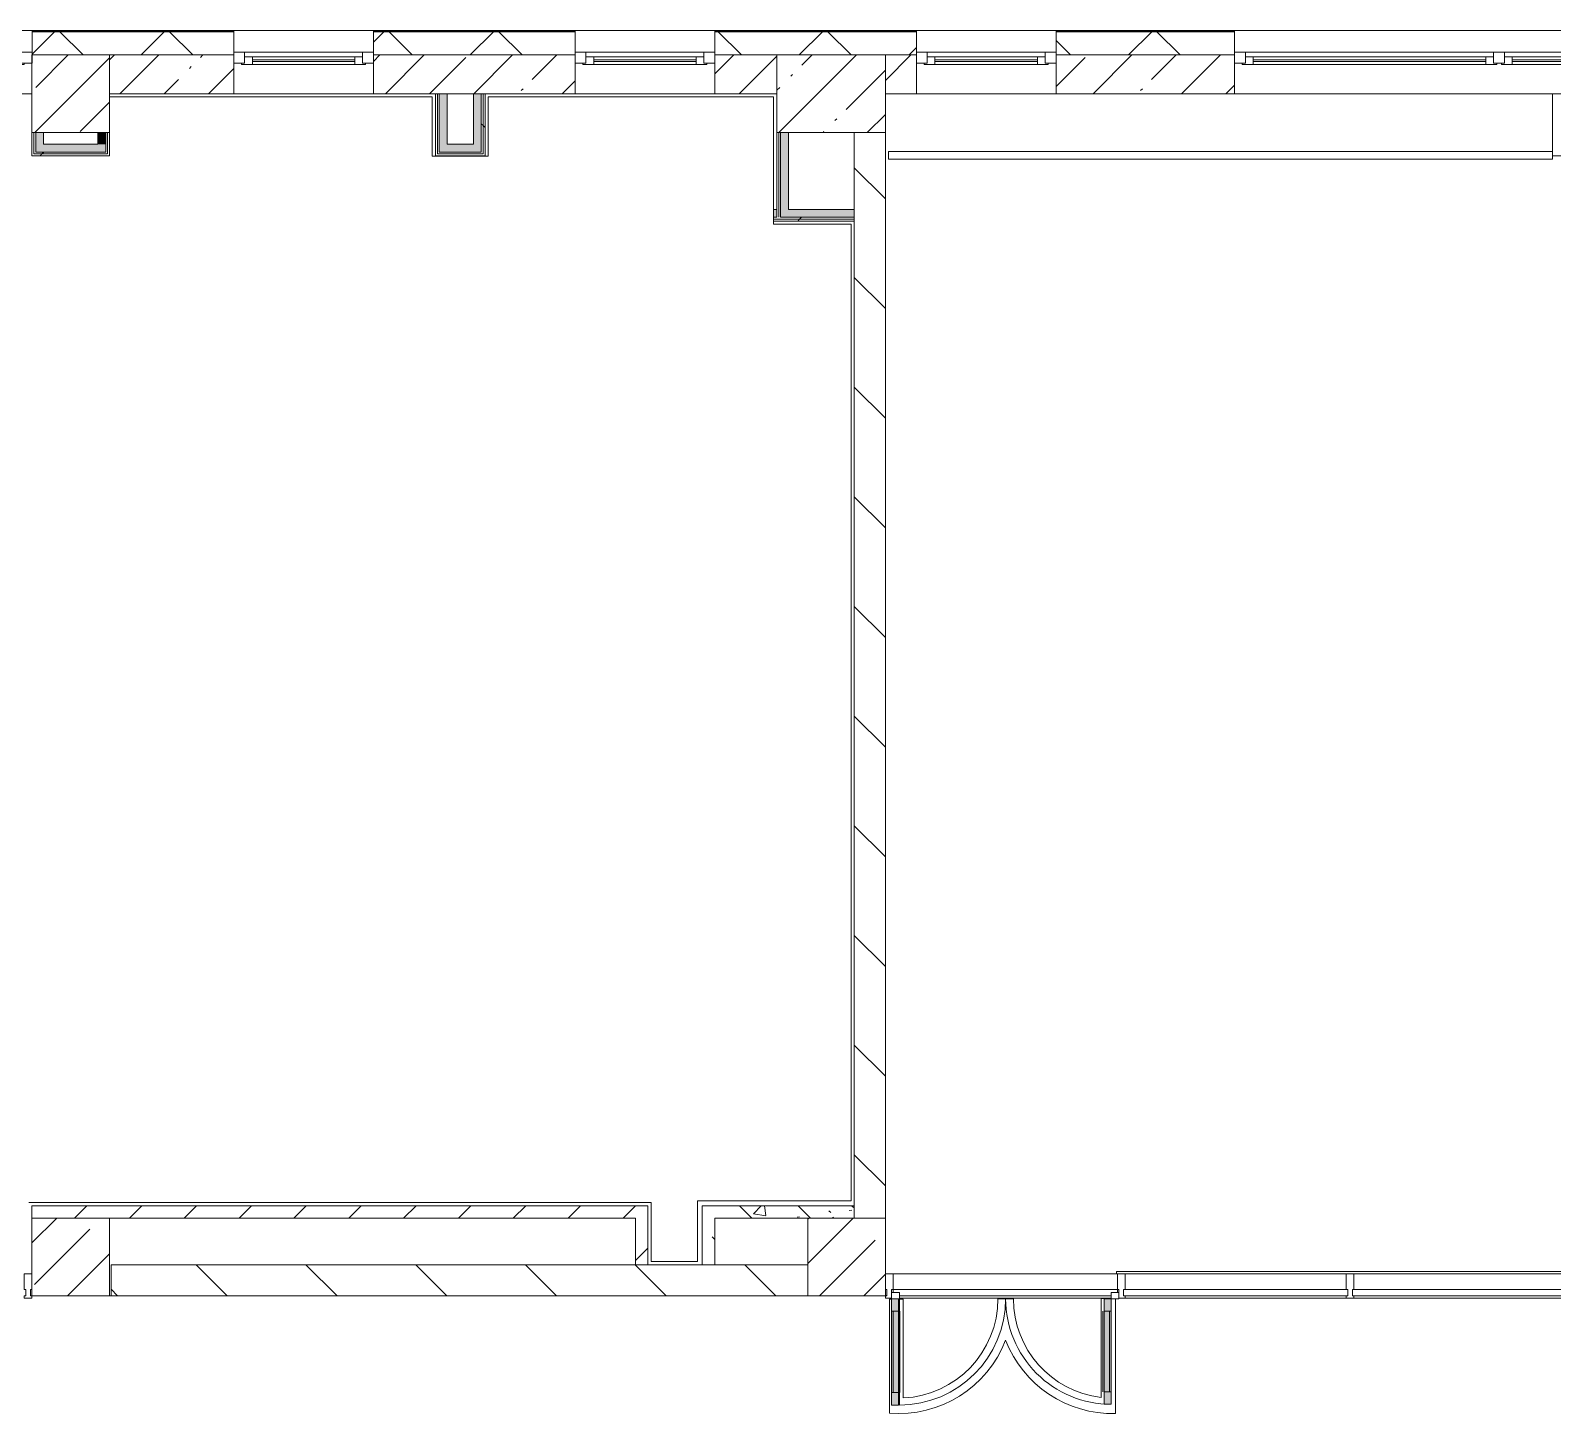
# Model space of a CAD drawing. Header units: millimetres. Extents: x -2911 to 191903, y -8553 to 29000.
# Drawn here: x 165460 to 175270, y 12640 to 21558 of the extents above; entities that cross this region are included whole.
import ezdxf

# ---------------------------------------------------------------- set-up
doc = ezdxf.new("R2010")
doc.units = ezdxf.units.MM
for name, color, linetype, lineweight, true_color in [('A-DETL-GENF-4', 7, 'Continuous', 5, 0xe2e2e2), ('A-DETL-GENF-5', 7, 'Continuous', 5, 0xaaaaaa), ('A-DOOR-1', 7, 'Continuous', 5, 0xaaaaaa), ('A-FLOR-3', 7, 'Continuous', 5, 0xaaaaaa), ('I-WALL-1', 7, 'Continuous', 5, 0xe7e7e7), ('I-WALL-2', 7, 'Continuous', 9, 0xe7e7e7), ('I-WALL-5', 7, 'Continuous', 5, 0x787878)]:
    doc.layers.add(name, color=color, linetype=linetype, lineweight=lineweight, true_color=true_color)
for name, color, linetype, lineweight in [('A-GLAZ-1', 7, 'Continuous', 5), ('A-GLAZ-CURT-2', 7, 'Continuous', 5), ('A-GLAZ-CWMG-4', 7, 'Continuous', 5), ('A-WALL', 7, 'Continuous', 9), ('A-WALL-4', 7, 'Continuous', 5), ('I-WALL-3', 7, 'Continuous', 5), ('S-COLS-2', 7, 'Continuous', 5)]:
    doc.layers.add(name, color=color, linetype=linetype, lineweight=lineweight)
pattern_1 = [(45, (59919.87, 0), (-285.1231, 285.1231), []), (45, (60205, 0), (-285.1231, 285.1231), [504.031, -100.806, 16.764, -84.042])]
pattern_2 = [(135, (59919.87, 0), (-353.5534, -353.5534), [])]
pattern_3 = [(135, (59919.9, 0), (-377.1708, -377.1708), [533.4, -88.9, 17.78, -88.9]), (135, (59919.9, 376.94), (-377.1708, -377.1708), []), (50, (59919.9, 0), (637.6445, -55.7866), [66.675, -733.425]), (355, (59919.9, 0), (-123.3494, 668.6992), [53.34, -586.74]), (100.451, (59973, -4.65), (514.299, 612.908), [56.665, -623.315]), (46.184, (59919.9, 177.8), (948.7764, -147.1497), [100.012, -1100.137]), (96.636, (59998.9, 165.5), (830.909, 865.997), [84.998, -934.973]), (351.184, (59919.9, 177.8), (830.918, 865.988), [80.01, -880.11]), (21, (60008.8, 133.35), (530.6506, -357.9283), [66.675, -733.425]), (326, (60008.8, 133.35), (216.308, 644.6585), [53.34, -586.74]), (71.451, (60053, 103.5), (746.9596, 286.7243), [56.665, -623.315]), (37.5, (59919.87, 0), (10.81053, 295.9426), [16.764, -562.864, 16.764, -578.866, -588.962]), (37.5, (59919.87, 0), (10.81053, 295.9426), [-1175.258, 16.764, -572.198]), (7.5, (59919.87, 0), (233.8692, 350.63175), [16.764, -322.834, 16.764, -549.529, -224.472]), (7.5, (59919.87, 0), (233.8692, 350.63175), [-905.891, 16.764, -207.708]), (327.5, (59721.63, 0), (474.5678, -20.0513), [16.764, -205.486, 16.764, -676.656, -920.115]), (327.5, (59721.63, 0), (474.5678, -20.0513), [-915.67, 16.764, -903.351]), (317.5, (59632.73, 0), (518.4522, 88.9934), [16.764, -272.161, 16.764, -443.738, -653.415]), (317.5, (59632.73, 0), (518.4522, 88.9934), [-749.427, 16.764, -636.651])]
pattern_4 = [(45, (59919.9, 0), (-530.33, 530.33), []), (135, (59919.9, 0), (-530.33, -530.33), [])]
pattern_5 = [(45, (59919.87, 0), (-176.7767, 176.7767), [])]

# ---------------------------------------------------------------- blocks, each defined once
blk = doc.blocks.new('120_Окно_СКБ_1Ст - 120_Окно_СКБ_1Ст 900х2500_h_ с форточкой-22877787-2_5_1_птичка')
at = {"layer": 'A-GLAZ-1'}
for p, q in [((-450, -127), (-450, -57)), ((-450, -57), (-380, -57)), ((450, -57), (-450, -57)), ((-380, -57), (-380, -127)), ((380, -87), (-380, -87)), ((-380, -87), (-380, -127)), ((-330, -137), (-330, -87)), ((330, -137), (330, -87)), ((380, -127), (380, -57)), ((380, -57), (450, -57)), ((380, -127), (380, -87)), ((450, -57), (450, -127)), ((-380, -127), (-450, -127)), ((-450, -127), (-400, -127)), ((-380, -127), (-400, -127)), ((-400, -127), (-400, -137)), ((-400, -137), (400, -137)), ((400, -137), (-400, -137)), ((-330, -107), (330, -107)), ((330, -117), (-330, -117)), ((450, -127), (380, -127)), ((400, -127), (380, -127)), ((400, -127), (450, -127)), ((400, -137), (400, -127))]:
    blk.add_line(p, q, dxfattribs=at)
blk = doc.blocks.new('120_Окно_СКБ_2Ст_Фрамуга сверху - 120_Окно_СКБ_2Ст_2300х2500_h_ ДОО-23103760-2_5_1_птичка')
at = {"layer": 'A-GLAZ-1'}
for p, q in [((-1150, -127), (-1150, -57)), ((-1150, -57), (-1080, -57)), ((1150, -57), (-1150, -57)), ((-1080, -57), (-1080, -127)), ((-1080, -57), (1080, -57)), ((520, -87), (-1080, -87)), ((-1080, -87), (-1080, -127)), ((-1030, -137), (-1030, -87)), ((470, -137), (470, -87)), ((520, -127), (520, -57)), ((520, -57), (590, -57)), ((520, -127), (520, -87)), ((590, -57), (590, -127)), ((1080, -87), (590, -87)), ((590, -87), (590, -127)), ((640, -137), (640, -87)), ((1030, -137), (1030, -87)), ((1080, -127), (1080, -57)), ((1080, -57), (1150, -57)), ((1080, -127), (1080, -87)), ((1150, -57), (1150, -127)), ((-1080, -127), (-1150, -127)), ((-1150, -127), (-1100, -127)), ((-1080, -127), (-1100, -127)), ((-1100, -127), (-1100, -137)), ((-1100, -137), (540, -137)), ((540, -137), (-1100, -137)), ((-1030, -107), (470, -107)), ((470, -117), (-1030, -117)), ((590, -127), (520, -127)), ((540, -127), (520, -127)), ((540, -127), (570, -127)), ((540, -127), (570, -127)), ((540, -137), (540, -127)), ((590, -127), (570, -127)), ((570, -127), (570, -137)), ((570, -137), (1100, -137)), ((1100, -137), (570, -137)), ((640, -107), (1030, -107)), ((1030, -117), (640, -117)), ((1150, -127), (1080, -127)), ((1100, -127), (1080, -127)), ((1100, -127), (1149.8, -127)), ((1100, -137), (1100, -127))]:
    blk.add_line(p, q, dxfattribs=at)
blk = doc.blocks.new('120_Окно_СКБ_2Ст_Фрамуга сверху - 120_Окно_СКБ_2Ст_2300х2500_h_ ДОО-V130-2_5_1_птичка')
at = {"layer": 'A-GLAZ-1'}
for p, q in [((-1150, -127), (-1150, -57)), ((-1150, -57), (-1080, -57)), ((1150, -57), (-1150, -57)), ((-1080, -57), (-1080, -127)), ((-1080, -57), (1080, -57)), ((520, -87), (-1080, -87)), ((-1080, -87), (-1080, -127)), ((-1030, -137), (-1030, -87)), ((470, -137), (470, -87)), ((520, -127), (520, -57)), ((520, -57), (590, -57)), ((520, -127), (520, -87)), ((590, -57), (590, -127)), ((1080, -87), (590, -87)), ((590, -87), (590, -127)), ((640, -137), (640, -87)), ((1030, -137), (1030, -87)), ((1080, -127), (1080, -57)), ((1080, -57), (1150, -57)), ((1080, -127), (1080, -87)), ((1150, -57), (1150, -127)), ((-1080, -127), (-1150, -127)), ((-1150, -127), (-1100, -127)), ((-1080, -127), (-1100, -127)), ((-1100, -127), (-1100, -137)), ((-1100, -137), (540, -137)), ((540, -137), (-1100, -137)), ((-1030, -107), (470, -107)), ((470, -117), (-1030, -117)), ((590, -127), (520, -127)), ((540, -127), (520, -127)), ((540, -127), (570, -127)), ((540, -127), (570, -127)), ((540, -137), (540, -127)), ((590, -127), (570, -127)), ((570, -127), (570, -137)), ((570, -137), (1100, -137)), ((1100, -137), (570, -137)), ((640, -107), (1030, -107)), ((1030, -117), (640, -117)), ((1150, -127), (1080, -127)), ((1100, -127), (1080, -127)), ((1100, -127), (1150, -127)), ((1100, -137), (1100, -127))]:
    blk.add_line(p, q, dxfattribs=at)
blk = doc.blocks.new('BSC_Колонна _Прямоугольная - 500х500-23282986-2_5_1_птичка')
at = {"layer": 'S-COLS-2'}
h = blk.add_hatch(dxfattribs=at)
h.set_pattern_fill('FP_163', color=256, style=0, pattern_type=2)
h.set_pattern_definition([(45, (-105800, -21150), (-285.1231, 285.1231), []), (45, (-105514.88, -21150), (-285.1231, 285.1231), [504.031, -100.806, 16.764, -84.042])])
h.paths.add_polyline_path([(-250, -250), (250, -250), (250, 250), (-250, 250), (-250, -95.3)])
for p, q in [((250, 250), (-250, 250)), ((-250, 250), (-250, -250)), ((250, -250), (250, 250)), ((-250, -250), (250, -250))]:
    blk.add_line(p, q, dxfattribs=at)
blk = doc.blocks.new('BSC_Колонна _Прямоугольная - 700х500-V156-2_5_1_птичка')
at = {"layer": 'S-COLS-2'}
h = blk.add_hatch(dxfattribs=at)
h.set_pattern_fill('FP_175', color=256, style=0, pattern_type=2)
h.set_pattern_definition([(45, (-110700, -21150), (-285.1231, 285.1231), []), (45, (-110414.88, -21150), (-285.1231, 285.1231), [504.031, -100.806, 16.764, -84.042])])
h.paths.add_polyline_path([(-350, -250), (350, -250), (350, 250), (-350, 250)])
for p, q in [((350, 250), (-350, 250)), ((-350, 250), (-350, -250)), ((350, -250), (350, 250)), ((-350, -250), (350, -250))]:
    blk.add_line(p, q, dxfattribs=at)
blk = doc.blocks.new('Прямоугольный импост - Импост структурный с накладкой - 160мм Темный-V201-2_5_1_птичка')
at = {"layer": 'A-GLAZ-CWMG-4'}
for p, q in [((-50, 0), (-50, 17)), ((-50, 17), (0, 17)), ((-40, 0), (-50, 0)), ((-40, -40), (-40, 0)), ((0, 0), (-10, 0)), ((-10, 0), (-10, -40)), ((0, 17), (0, 0)), ((-50, -140), (-50, -40)), ((-50, -40), (-40, -40)), ((-10, -40), (0, -40)), ((0, -40), (0, -140)), ((0, -140), (-50, -140))]:
    blk.add_line(p, q, dxfattribs=at)
blk = doc.blocks.new('Прямоугольный импост - Импост структурный с накладкой - 160мм Темный-32356295-2_5_1_птичка')
at = {"layer": 'A-GLAZ-CWMG-4'}
for p, q in [((-50, 40), (-50, 140)), ((-50, 140), (0, 140)), ((0, 140), (0, 40)), ((-40, 40), (-50, 40)), ((-40, 20), (-40, 40)), ((-10, 40), (-10, 0)), ((0, 40), (-10, 40)), ((-10, 0), (0, 0)), ((0, 0), (0, -17)), ((0, -17), (-36.2, -17))]:
    blk.add_line(p, q, dxfattribs=at)
blk = doc.blocks.new('Системная панель - Стекло - 40мм-32428871-2_5_1_птичка')
at = {"layer": 'A-GLAZ-CURT-2'}
for p, q in [((749.5, 0), (-749.5, 0)), ((-749.5, 0), (-749.5, -40)), ((749.5, -40), (749.5, 0)), ((-749.5, -40), (749.5, -40))]:
    blk.add_line(p, q, dxfattribs=at)
blk = doc.blocks.new('Дверь_Витражная_остекление_ - ВВ-23-32429828-2_5_1_птичка')
at = {"layer": 'A-DETL-GENF-4'}
for points in [[(-682.5, 700), (-682.5, 20), (-637.5, 20), (-637.5, 700)], [(687.5, 705), (687.5, 20), (732.5, 20), (732.5, 705)]]:
    blk.add_hatch(color=256, dxfattribs=at).paths.add_polyline_path(points)
at = {"layer": 'A-DETL-GENF-5'}
for p, q in [((-682.5, 700), (-637.5, 700)), ((-682.5, 700), (-682.5, 20)), ((-637.5, 700), (-682.5, 700)), ((-682.5, 700), (-682.5, 20)), ((-637.5, 700), (-637.5, 20)), ((-637.5, 20), (-637.5, 700)), ((732.5, 705), (687.5, 705)), ((687.5, 705), (687.5, 20)), ((732.5, 705), (687.5, 705)), ((687.5, 705), (687.5, 20)), ((732.5, 705), (732.5, 20)), ((732.5, 20), (732.5, 705)), ((-682.5, 620), (-637.5, 620)), ((-672.5, 620), (-672.5, 100)), ((-628.5, 620), (-628.5, 100)), ((678.5, 625), (678.5, 100)), ((732.5, 625), (687.5, 625)), ((722.5, 625), (722.5, 100)), ((-682.5, 100), (-637.5, 100)), ((732.5, 100), (687.5, 100)), ((-637.5, 20), (-682.5, 20)), ((-682.5, 20), (-637.5, 20))]:
    blk.add_line(p, q, dxfattribs=at)
at = {"layer": 'A-DOOR-1'}
for p, q in [((-682.5, 700), (-682.5, 20)), ((682.5, 705), (682.5, 20)), ((-682.5, 20), (-732.5, 20)), ((-732.5, 20), (-732.5, -20)), ((-682.5, -20), (-682.5, 20)), ((732.5, 20), (682.5, 20)), ((682.5, 20), (682.5, -20)), ((732.5, -20), (732.5, 20)), ((-732.5, -20), (-682.5, -20)), ((682.5, -20), (732.5, -20))]:
    blk.add_line(p, q, dxfattribs=at)
for centre, radius, start, end in [((-682.5, 20), 680, 360, 90), ((682.5, 20), 685, 90, 180)]:
    blk.add_arc(centre, radius, start, end, dxfattribs=at)
blk = doc.blocks.new('Прямоугольный импост - Импост структурный с накладкой - 160мм Темный-32428730-2_5_1_птичка')
at = {"layer": 'A-GLAZ-CWMG-4'}
for p, q in [((111100.5, 13540), (112545.5, 13540)), ((111100.5, 13420), (111100.5, 13440)), ((111100.5, 13440), (112545.5, 13440)), ((111140.5, 13400), (112505.5, 13400)), ((111140.5, 13383), (112505.5, 13383)), ((112545.5, 13440), (112545.5, 13420))]:
    blk.add_line(p, q, dxfattribs=at)
blk = doc.blocks.new('Прямоугольный импост - Импост структурный с накладкой - 160мм Темный-32428868-2_5_1_птичка')
at = {"layer": 'A-GLAZ-CWMG-4'}
for p, q in [((114070.5, 13540), (115549.5, 13540)), ((114070.5, 13383), (115549.5, 13383))]:
    blk.add_line(p, q, dxfattribs=at)
blk = doc.blocks.new('Системная панель - Стекло - 40мм-32428872-2_5_1_птичка')
at = {"layer": 'A-GLAZ-CURT-2'}
h = blk.add_hatch(dxfattribs=at)
h.set_pattern_fill('FP_193', color=256, style=0, pattern_type=2)
h.set_pattern_definition([(225, (113808, 12900), (1414.214, -1414.214), [1000, -3000]), (225, (114808, 13400), (1414.214, -1414.214), [3000, -1000]), (225, (112808, 13900), (1414.214, -1414.214), [1000, -3000])])
h.paths.add_polyline_path([(-722.5, 0), (-722.5, -40), (722.5, -40), (722.5, 0), (-561.3, 0)])
for p, q in [((722.5, 0), (-722.5, 0)), ((-722.5, 0), (-722.5, -40)), ((722.5, -40), (722.5, 0)), ((-722.5, -40), (722.5, -40))]:
    blk.add_line(p, q, dxfattribs=at)
blk = doc.blocks.new('Прямоугольный импост - Импост структурный с накладкой - 160мм Темный-32428869-2_5_1_птичка')
at = {"layer": 'A-GLAZ-CWMG-4'}
for p, q in [((112595.5, 13540), (114020.5, 13540)), ((112595.5, 13383), (114020.5, 13383))]:
    blk.add_line(p, q, dxfattribs=at)
blk = doc.blocks.new('Прямоугольный импост - Импост структурный с накладкой - 160мм Темный-32356291-2_5_1_птичка')
at = {"layer": 'A-GLAZ-CWMG-4'}
for p, q in [((-25, 40), (-25, 140)), ((-25, 140), (25, 140)), ((25, 140), (25, 40)), ((-15, 40), (-25, 40)), ((-25, -17), (-25, 0)), ((-25, 0), (-15, 0)), ((-15, 0), (-15, 40)), ((15, 40), (15, 20)), ((25, 40), (15, 40)), ((15, -17), (-25, -17))]:
    blk.add_line(p, q, dxfattribs=at)
blk = doc.blocks.new('Прямоугольный импост - Импост структурный с накладкой - 160мм Темный-30755836-2_5_1_птичка')
at = {"layer": 'A-GLAZ-CWMG-4'}
for p, q in [((-25, 40), (-25, 140)), ((-25, 140), (25, 140)), ((25, 140), (25, 40)), ((-15, 40), (-25, 40)), ((-25, -17), (-25, 0)), ((-25, 0), (-15, 0)), ((-15, 0), (-15, 40)), ((15, 40), (15, 0)), ((25, 40), (15, 40)), ((15, 0), (25, 0)), ((25, 0), (25, -17)), ((25, -17), (-25, -17))]:
    blk.add_line(p, q, dxfattribs=at)

msp = doc.modelspace()

# ---------------------------------------------------------------- hatches: boundary and pattern name
at = {"layer": 'A-WALL-4'}
h = msp.add_hatch(dxfattribs=at)
h.set_pattern_fill('FP_76', color=256, style=0, pattern_type=2)
h.set_pattern_definition([(45, (59919.87, 0), (-353.5534, 353.5534), []), (135, (59919.87, 0), (-353.5534, -353.5534), [])])
h.paths.add_polyline_path([(185149.9, 21400), (185149.9, 21550), (180070.1, 21550), (180070.1, 21400), (184999.9, 21400)])
h.paths.add_polyline_path([(179170.1, 21400), (179170.1, 21550), (177820.3, 21550), (177820.3, 21400), (178426.7, 21400)])
h.paths.add_polyline_path([(166369, 21400), (166770.3, 21400), (166770.3, 21550), (165470.1, 21550), (165470.1, 21400), (165969.9, 21400)])
h.paths.add_polyline_path([(168970.3, 21400), (168970.3, 21550), (167670.3, 21550), (167670.3, 21400), (168224, 21400)])
h.paths.add_polyline_path([(169870.3, 21400), (171169.9, 21400), (171169.9, 21550), (169870.3, 21550)])
h.paths.add_polyline_path([(176020.3, 21400), (176920.3, 21400), (176920.3, 21550), (175520.3, 21550), (175520.3, 21400), (175644.2, 21400)])
h.paths.add_polyline_path([(172069.9, 21400), (173220.3, 21400), (173220.3, 21550), (172069.9, 21550)])
h.paths.add_polyline_path([(159876.3, 21400), (161069.9, 21400), (161069.9, 21550), (156529.9, 21550), (156529.9, 21400), (158948.8, 21400)])
h.paths.add_polyline_path([(161969.9, 21400), (163170.1, 21400), (163170.1, 21550), (161969.9, 21550)])
h.paths.add_polyline_path([(153229.9, 21400), (153229.9, 21550), (152979.9, 21550), (152979.9, 21400)])
at = {"layer": 'I-WALL-1'}
msp.add_hatch(color=256, dxfattribs=at).paths.add_polyline_path([(170344.9, 20404), (170344.9, 20900), (170294.9, 20900), (170294.9, 20404)])
at = {"layer": 'I-WALL-2'}
for points in [[(168144.9, 20774), (168144.9, 21150), (168094.9, 21150), (168094.9, 20774)], [(168364.9, 20824), (168364.9, 21150), (168314.9, 21150), (168314.9, 20824)], [(165544.9, 20774), (165544.9, 20900), (165494.9, 20900), (165494.9, 20774)], [(165944.9, 20824), (165944.9, 20900), (165894.9, 20900), (165894.9, 20824)], [(165544.9, 20774), (165944.9, 20774), (165944.9, 20824), (165544.9, 20824)], [(168144.9, 20774), (168364.9, 20774), (168364.9, 20824), (168144.9, 20824)]]:
    msp.add_hatch(color=256, dxfattribs=at).paths.add_polyline_path(points)
h = msp.add_hatch(color=256, dxfattribs=at)
h.paths.add_polyline_path([(170269.9, 20354), (170269.9, 20404), (170249.9, 20404), (170249.9, 20354)])
h.paths.add_polyline_path([(170769.9, 20354), (170769.9, 20404), (170294.9, 20404), (170294.9, 20354)])
at = {"layer": 'I-WALL-3'}
h = msp.add_hatch(dxfattribs=at)
h.set_pattern_fill('FP_84', color=256, style=0, pattern_type=2)
h.set_pattern_definition(pattern_1)
h.paths.add_polyline_path([(172069.9, 21150), (173220.3, 21150), (173220.3, 21400), (172069.9, 21400)])
h.paths.add_polyline_path([(176020.3, 21150), (176920.3, 21150), (176920.3, 21400), (176020.3, 21400), (176020.3, 21239.3)])
h.paths.add_polyline_path([(181129.9, 21150), (181129.9, 21400), (180769.9, 21400), (180769.9, 21150)])
h.paths.add_polyline_path([(178435.4, 21150), (179170.1, 21150), (179170.1, 21400), (177820.3, 21400), (177820.3, 21150), (178426.7, 21150)])
h.paths.add_polyline_path([(161057.4, 21150), (161069.9, 21150), (161069.9, 21400), (160719.9, 21400), (160719.9, 21150), (161044.9, 21150)])
h.paths.add_polyline_path([(162658.9, 21150), (163170.1, 21150), (163170.1, 21400), (161969.9, 21400), (161969.9, 21150)])
h.paths.add_polyline_path([(165969.9, 21150), (166770.3, 21150), (166770.3, 21400), (165969.9, 21400)])
h.paths.add_polyline_path([(168224, 21150), (168970.3, 21150), (168970.3, 21400), (167670.3, 21400), (167670.3, 21150), (168144.9, 21150)])
h.paths.add_polyline_path([(171169.9, 21150), (171169.9, 21400), (170969.9, 21400), (170969.9, 21150), (171006.6, 21150)])
h.paths.add_polyline_path([(170269.9, 21150), (170269.9, 21400), (169870.3, 21400), (169870.3, 21150), (170079.1, 21150)])
h = msp.add_hatch(dxfattribs=at)
h.set_pattern_fill('FP_188', color=256, style=0, pattern_type=2)
h.set_pattern_definition(pattern_4)
h.paths.add_polyline_path([(168364.9, 20774), (168377.4, 20774), (168377.4, 21150), (168364.9, 21150), (168364.9, 20824)])
h = msp.add_hatch(dxfattribs=at)
h.set_pattern_fill('FP_188', color=256, style=0, pattern_type=2)
h.set_pattern_definition(pattern_4)
h.paths.add_polyline_path([(168389.9, 20761.5), (168389.9, 21150), (168377.4, 21150), (168377.4, 20761.5)])
h = msp.add_hatch(dxfattribs=at)
h.set_pattern_fill('FP_87', color=256, style=0, pattern_type=2)
h.set_pattern_definition(pattern_2)
h.paths.add_polyline_path([(170969.9, 13900), (170969.9, 20900), (170769.9, 20900), (170769.9, 13900)])
h = msp.add_hatch(dxfattribs=at)
h.set_pattern_fill('FP_188', color=256, style=0, pattern_type=2)
h.set_pattern_definition(pattern_4)
h.paths.add_polyline_path([(165482.4, 20749), (165969.9, 20749), (165969.9, 20761.5), (165482.4, 20761.5)])
h = msp.add_hatch(dxfattribs=at)
h.set_pattern_fill('FP_188', color=256, style=0, pattern_type=2)
h.set_pattern_definition(pattern_4)
h.paths.add_polyline_path([(165494.9, 20761.5), (165957.4, 20761.5), (165957.4, 20774), (165494.9, 20774)])
h = msp.add_hatch(dxfattribs=at)
h.set_pattern_fill('FP_188', color=256, style=0, pattern_type=2)
h.set_pattern_definition(pattern_4)
h.paths.add_polyline_path([(170769.9, 20341.5), (170769.9, 20354), (170249.9, 20354), (170249.9, 20341.5)])
h = msp.add_hatch(dxfattribs=at)
h.set_pattern_fill('FP_188', color=256, style=0, pattern_type=2)
h.set_pattern_definition(pattern_4)
h.paths.add_polyline_path([(170769.9, 20329), (170769.9, 20341.5), (170249.9, 20341.5), (170249.9, 20329)])
h = msp.add_hatch(dxfattribs=at)
h.set_pattern_fill('FP_88', color=256, style=0, pattern_type=2)
h.set_pattern_definition(pattern_5)
h.paths.add_polyline_path([(169439.9, 13900), (169439.9, 13980), (165469.9, 13980), (165469.9, 13900), (169359.9, 13900)])
h = msp.add_hatch(dxfattribs=at)
h.set_pattern_fill('FP_88', color=256, style=0, pattern_type=2)
h.set_pattern_definition(pattern_5)
h.paths.add_polyline_path([(169439.9, 13600), (169439.9, 13900), (169359.9, 13900), (169359.9, 13600)])
h = msp.add_hatch(dxfattribs=at)
h.set_pattern_fill('FP_87', color=256, style=0, pattern_type=2)
h.set_pattern_definition(pattern_2)
h.paths.add_polyline_path([(170469.9, 13400), (170469.9, 13600), (165979.9, 13600), (165979.9, 13400), (170079.1, 13400)])
at = {"layer": 'I-WALL-5'}
h = msp.add_hatch(dxfattribs=at)
h.set_pattern_fill('FP_97', color=256, style=0, pattern_type=2)
h.set_pattern_definition(pattern_3)
h.paths.add_polyline_path([(169869.9, 13600), (169869.9, 13980), (169789.9, 13980), (169789.9, 13600)])
h = msp.add_hatch(dxfattribs=at)
h.set_pattern_fill('FP_97', color=256, style=0, pattern_type=2)
h.set_pattern_definition(pattern_3)
h.paths.add_polyline_path([(170769.9, 13900), (170769.9, 13980), (169869.9, 13980), (169869.9, 13900), (170079.1, 13900)])
at = {"layer": 'S-COLS-2'}
h = msp.add_hatch(dxfattribs=at)
h.set_pattern_fill('FP_84', color=256, style=0, pattern_type=2)
h.set_pattern_definition(pattern_1)
h.paths.add_polyline_path([(165969.9, 13400), (165969.9, 13900), (165469.9, 13900), (165469.9, 13400)])
h = msp.add_hatch(dxfattribs=at)
h.set_pattern_fill('FP_84', color=256, style=0, pattern_type=2)
h.set_pattern_definition(pattern_1)
h.paths.add_polyline_path([(170469.9, 13400), (170969.9, 13400), (170969.9, 13900), (170469.9, 13900), (170469.9, 13534.8)])

# ---------------------------------------------------------------- linework, layer by layer
at = {"layer": 'A-FLOR-3'}
for p, q in [((168048.9, 21130), (165969.9, 21130)), ((168048.9, 20748), (168048.9, 21130)), ((170248.9, 21130), (168410.9, 21130)), ((168410.9, 21130), (168410.9, 20748)), ((170248.9, 20308), (170248.9, 21130)), ((168410.9, 20748), (168048.9, 20748)), ((170748.9, 20308), (170248.9, 20308)), ((170748.9, 14011), (170748.9, 20308)), ((165449.9, 14000), (169459.9, 14000)), ((169459.9, 14000), (169459.9, 13620)), ((169758.9, 13620), (169758.9, 14011)), ((169758.9, 14011), (170748.9, 14011)), ((169459.9, 13620), (169758.9, 13620)), ((172459.9, 13540), (172459.9, 13557)), ((172459.9, 13557), (175519.9, 13557)), ((165979.9, 13400), (165969.9, 13400)), ((170969.9, 13400.5), (170980.7, 13400.5)), ((171006.6, 13378.5), (170995.7, 13378.5)), ((170995.7, 13378.5), (170995.7, 12642.4)), ((171085.1, 13378.5), (171055.4, 13378.5)), ((171085.1, 12740.7), (171085.1, 13378.5)), ((171795.4, 13380), (171695.4, 13380)), ((172425.4, 13381.5), (172360.6, 13381.5)), ((172360.6, 13381.5), (172360.6, 12744.4)), ((172453, 12640.2), (172453, 13380))]:
    msp.add_line(p, q, dxfattribs=at)
for centre, radius, start, end in [((171055.4, 13380), 640, 272.66078, 0), ((172435.4, 13380), 640, 180, 263.29215), ((171055.4, 13380), 740, 265.37807, 338.81722), ((172435.4, 13380), 740, 201.18278, 271.36364)]:
    msp.add_arc(centre, radius, start, end, dxfattribs=at)
at = {"layer": 'A-WALL'}
for p, q in [((166770.3, 21553), (165470.1, 21553)), ((166770.3, 21550), (165470.1, 21550)), ((168970.3, 21553), (167670.3, 21553)), ((168970.3, 21550), (167670.3, 21550)), ((171169.9, 21553), (169870.3, 21553)), ((171169.9, 21550), (169870.3, 21550)), ((173220.3, 21553), (172069.9, 21553)), ((173220.3, 21550), (172069.9, 21550)), ((166770.3, 21400), (165969.9, 21400)), ((168970.3, 21400), (167670.3, 21400)), ((170269.9, 21400), (169870.3, 21400)), ((171169.9, 21400), (170969.9, 21400)), ((173220.3, 21400), (172069.9, 21400)), ((168144.9, 21150), (168069.9, 21150)), ((168082.4, 20761.5), (168082.4, 21150)), ((168094.9, 20774), (168094.9, 21150)), ((168389.9, 21150), (168314.9, 21150)), ((168364.9, 21150), (168364.9, 20774)), ((168377.4, 21150), (168377.4, 20761.5)), ((165482.4, 20761.5), (165482.4, 20900)), ((165494.9, 20774), (165494.9, 20900)), ((165944.9, 20900), (165944.9, 20774)), ((165957.4, 20900), (165957.4, 20761.5)), ((170282.4, 20900), (170282.4, 20354)), ((170294.9, 20900), (170294.9, 20354)), ((165957.4, 20761.5), (165482.4, 20761.5)), ((165944.9, 20774), (165494.9, 20774)), ((168377.4, 20761.5), (168082.4, 20761.5)), ((168364.9, 20774), (168094.9, 20774)), ((170269.9, 20354), (170249.9, 20354)), ((170769.9, 20341.5), (170249.9, 20341.5)), ((170269.9, 20404), (170269.9, 20354)), ((170769.9, 20354), (170294.9, 20354)), ((170769.9, 13900), (170769.9, 13980)), ((169359.9, 13600), (169439.9, 13600))]:
    msp.add_line(p, q, dxfattribs=at)
at = {"layer": 'A-WALL-4'}
for p, q in [((166770.3, 21558), (156529.9, 21558)), ((165470.1, 21558), (165470.1, 21400)), ((166770.3, 21400), (166770.3, 21558)), ((172069.9, 21558), (166770.3, 21558)), ((167670.3, 21558), (167670.3, 21400)), ((168970.3, 21400), (168970.3, 21558)), ((169870.3, 21558), (169870.3, 21400)), ((171169.9, 21400), (171169.9, 21558)), ((172069.9, 21558), (172069.9, 21400)), ((185157.9, 21558), (172069.9, 21558)), ((173220.3, 21400), (173220.3, 21558))]:
    msp.add_line(p, q, dxfattribs=at)
at = {"layer": 'I-WALL-3'}
for p, q in [((166770.3, 21150), (166770.3, 21400)), ((167670.3, 21400), (167670.3, 21150)), ((168970.3, 21150), (168970.3, 21400)), ((169870.3, 21400), (169870.3, 21150)), ((171169.9, 21150), (171169.9, 21400)), ((172069.9, 21400), (172069.9, 21150)), ((173220.3, 21150), (173220.3, 21400)), ((165469.9, 21150), (161069.9, 21150)), ((168069.9, 21150), (165969.9, 21150)), ((168069.9, 21150), (168069.9, 20749)), ((168144.9, 21150), (168314.9, 21150)), ((168144.9, 20824), (168144.9, 21150)), ((168314.9, 21150), (168314.9, 20824)), ((170269.9, 21150), (168389.9, 21150)), ((168389.9, 20749), (168389.9, 21150)), ((175520.3, 21150), (170969.9, 21150)), ((175270.3, 21150), (175270.3, 20728)), ((165469.9, 20900), (165469.9, 20749)), ((165544.9, 20824), (165544.9, 20900)), ((165894.9, 20900), (165894.9, 20824)), ((165969.9, 20749), (165969.9, 20900)), ((170269.9, 20900), (170269.9, 20404)), ((170344.9, 20404), (170344.9, 20900)), ((170769.9, 20900), (170769.9, 13980)), ((170969.9, 13900), (170969.9, 20900)), ((165894.9, 20824), (165544.9, 20824)), ((168314.9, 20824), (168144.9, 20824)), ((165469.9, 20749), (165969.9, 20749)), ((168069.9, 20749), (168389.9, 20749)), ((170990.9, 20778), (175270.3, 20778)), ((170990.9, 20778), (170990.9, 20728)), ((175270.3, 20728), (170990.9, 20728)), ((175270.3, 20749), (176020.3, 20749)), ((170269.9, 20404), (170249.9, 20404)), ((170249.9, 20404), (170249.9, 20329)), ((170249.9, 20329), (170769.9, 20329)), ((170769.9, 20404), (170344.9, 20404)), ((169439.9, 13980), (165469.9, 13980)), ((165469.9, 13980), (165469.9, 13900)), ((169439.9, 13600), (169439.9, 13980)), ((169789.9, 13980), (169789.9, 13600)), ((170769.9, 13980), (169789.9, 13980)), ((165469.9, 13900), (169359.9, 13900)), ((169359.9, 13900), (169359.9, 13600)), ((169869.9, 13600), (169869.9, 13900)), ((169869.9, 13900), (170969.9, 13900)), ((169359.9, 13600), (165979.9, 13600)), ((165979.9, 13600), (165979.9, 13400)), ((170469.9, 13600), (169439.9, 13600)), ((170469.9, 13400), (170469.9, 13600)), ((165979.9, 13400), (170469.9, 13400))]:
    msp.add_line(p, q, dxfattribs=at)
at = {"layer": 'S-COLS-2'}
for p, q in [((165969.9, 13900), (165469.9, 13900)), ((165469.9, 13900), (165469.9, 13400)), ((165969.9, 13400), (165969.9, 13900)), ((170769.9, 13900), (170469.9, 13900)), ((170469.9, 13900), (170469.9, 13600)), ((170969.9, 13900), (170769.9, 13900)), ((170969.9, 13400), (170969.9, 13900)), ((170469.9, 13600), (170469.9, 13400)), ((165469.9, 13400), (165969.9, 13400)), ((170469.9, 13400), (170969.9, 13400))]:
    msp.add_line(p, q, dxfattribs=at)

# ---------------------------------------------------------------- block references
at = {"layer": 'A-DOOR-1', "rotation": 180}
msp.add_blockref('Дверь_Витражная_остекление_ - ВВ-23-32429828-2_5_1_птичка', (171742.9, 13400), dxfattribs=at)
at = {"layer": 'A-GLAZ-1'}
for name, p in [('120_Окно_СКБ_2Ст_Фрамуга сверху - 120_Окно_СКБ_2Ст_2300х2500_h_ ДОО-23103760-2_5_1_птичка', (164320.1, 21475)), ('120_Окно_СКБ_1Ст - 120_Окно_СКБ_1Ст 900х2500_h_ с форточкой-22877787-2_5_1_птичка', (167220.3, 21475)), ('120_Окно_СКБ_1Ст - 120_Окно_СКБ_1Ст 900х2500_h_ с форточкой-22877787-2_5_1_птичка', (169420.3, 21475)), ('120_Окно_СКБ_1Ст - 120_Окно_СКБ_1Ст 900х2500_h_ с форточкой-22877787-2_5_1_птичка', (171619.9, 21475)), ('120_Окно_СКБ_2Ст_Фрамуга сверху - 120_Окно_СКБ_2Ст_2300х2500_h_ ДОО-V130-2_5_1_птичка', (174370.3, 21475))]:
    msp.add_blockref(name, p, dxfattribs=at)
at = {"layer": 'A-GLAZ-CURT-2', "rotation": 180}
for name, p in [('Системная панель - Стекло - 40мм-32428872-2_5_1_птичка', (173227.9, 13400)), ('Системная панель - Стекло - 40мм-32428871-2_5_1_птичка', (174729.9, 13400))]:
    msp.add_blockref(name, p, dxfattribs=at)
at = {"layer": 'A-GLAZ-CWMG-4', "extrusion": (0, 0, -1), "rotation": 180}
msp.add_blockref('Прямоугольный импост - Импост структурный с накладкой - 160мм Темный-V201-2_5_1_птичка', (-165469.9, 13400), dxfattribs=at)
at = {"layer": 'A-GLAZ-CWMG-4', "extrusion": (0, 0, -1)}
for name, p in [('Прямоугольный импост - Импост структурный с накладкой - 160мм Темный-32356295-2_5_1_птичка', (-170970.4, 13400)), ('Прямоугольный импост - Импост структурный с накладкой - 160мм Темный-32356291-2_5_1_птичка', (-172490.4, 13400)), ('Прямоугольный импост - Импост структурный с накладкой - 160мм Темный-30755836-2_5_1_птичка', (-173965.4, 13400))]:
    msp.add_blockref(name, p, dxfattribs=at)
at = {"layer": 'A-GLAZ-CWMG-4'}
for name in ['Прямоугольный импост - Импост структурный с накладкой - 160мм Темный-32428730-2_5_1_птичка', 'Прямоугольный импост - Импост структурный с накладкой - 160мм Темный-32428869-2_5_1_птичка', 'Прямоугольный импост - Импост структурный с накладкой - 160мм Темный-32428868-2_5_1_птичка']:
    msp.add_blockref(name, (59919.9, 0), dxfattribs=at)
at = {"layer": 'S-COLS-2'}
for name, p in [('BSC_Колонна _Прямоугольная - 500х500-23282986-2_5_1_птичка', (165719.9, 21150)), ('BSC_Колонна _Прямоугольная - 700х500-V156-2_5_1_птичка', (170619.9, 21150))]:
    msp.add_blockref(name, p, dxfattribs=at)

doc.saveas('drawing.dxf')
